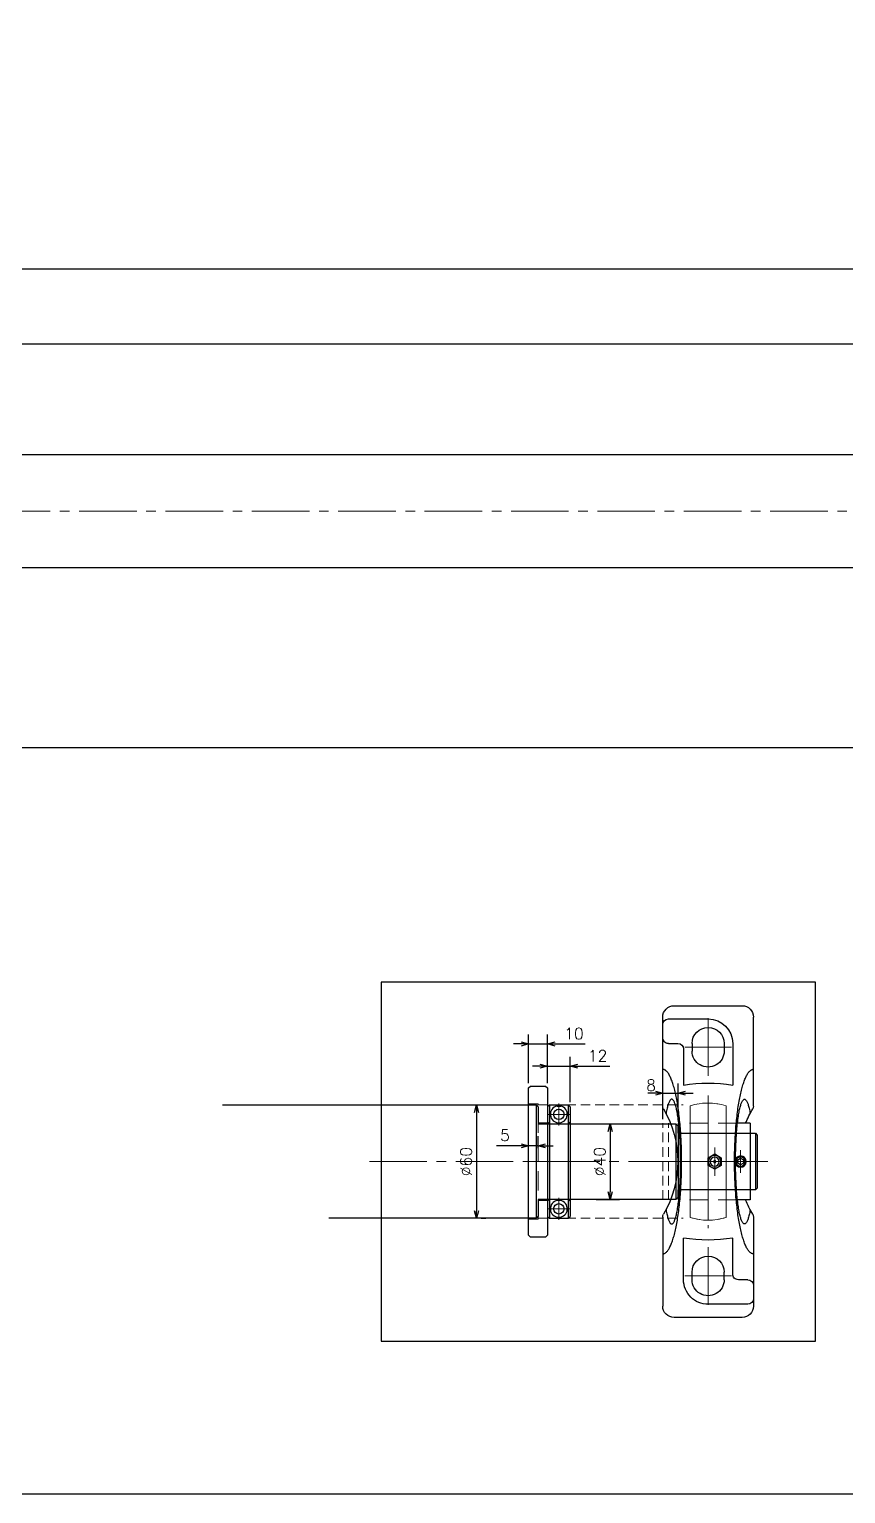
# Model space of a CAD drawing. Header units: millimetres. Extents: x 0 to 7488, y -19 to 4184.
# Drawn here: x 5542 to 5974, y -5 to 770 of the extents above; entities that cross this region are included whole.
import ezdxf

# ---------------------------------------------------------------- set-up
doc = ezdxf.new("R2010")
doc.units = ezdxf.units.MM
doc.header["$LTSCALE"] = 1.6
doc.header["$PDMODE"] = 99
doc.header["$PDSIZE"] = 1
doc.linetypes.add('CENTER2', pattern=[28.575, 19.05, -3.175, 3.175, -3.175])
doc.linetypes.add('HIDDEN', pattern=[9.525, 6.35, -3.175])
for name, color, linetype, lineweight in [('04_HIDDEN', 2, 'HIDDEN', 13), ('05_CENTER', 4, 'CENTER2', 13), ('08_DIM', 3, 'Continuous', 13)]:
    doc.layers.add(name, color=color, linetype=linetype, lineweight=lineweight)
doc.layers.add('10_DRAFT', color=8, linetype='Continuous', lineweight=0, plot=False)
doc.styles.add('KSS_TXT', font='txt.shx', dxfattribs={"bigfont": 'extfont2.shx'})
doc.dimstyles.new('KSS_DIM', dxfattribs={"dimscale": 4, "dimtxt": 3, "dimasz": 2.5, "dimexe": 1.25, "dimexo": 0.625, "dimtad": 1, "dimdsep": 46, "dimtxsty": 'KSS_TXT', "dimblk": 'OPEN30', "dimcen": 0, "dimazin": 2, "dimtfac": 0.75, "dimtmove": 0, "dimatfit": 3, "dimldrblk": 'OPEN30', "dimfxl": 1.25, "dimtolj": 1, "dimarcsym": 0})

# ---------------------------------------------------------------- blocks, each defined once
blk = doc.blocks.new('_Open30')
at = {"color": 0, "linetype": 'ByBlock', "lineweight": -2}
for p, q in [((-1, 0.268), (0, 0)), ((0, 0), (-1, -0.268)), ((0, 0), (-1, 0))]:
    blk.add_line(p, q, dxfattribs=at)
blk = doc.blocks.new('*D217')
at = {"layer": '08_DIM', "color": 0, "lineweight": -2, "transparency": 16777216}
for p, q in [((4172.12, 531.8), (4172.12, 648.62)), ((4182.12, 643.62), (6360.12, 643.62)), ((6370.12, 531.8), (6370.12, 648.62))]:
    blk.add_line(p, q, dxfattribs=at)
at = {"layer": 'Defpoints', "color": 0, "transparency": 16777216}
for p in [(6370.12, 643.62), (4172.12, 529.3), (6370.12, 529.3)]:
    blk.add_point(p, dxfattribs=at)
at = {"layer": '08_DIM', "color": 0, "lineweight": -2, "transparency": 16777216, "xscale": 10, "yscale": 10, "zscale": 10, "rotation": 180}
blk.add_blockref('_Open30', (4172.12, 643.62), dxfattribs=at)
at = {"layer": '08_DIM', "color": 0, "lineweight": -2, "transparency": 16777216, "xscale": 10, "yscale": 10, "zscale": 10}
blk.add_blockref('_Open30', (6370.12, 643.62), dxfattribs=at)
at = {"layer": '08_DIM', "color": 0, "transparency": 16777216, "insert": (5271.12, 652.12), "char_height": 12, "attachment_point": 5, "style": 'KSS_TXT'}
blk.add_mtext('\\A1;2198', dxfattribs=at)
blk = doc.blocks.new('*D218')
at = {"layer": '08_DIM', "color": 0, "lineweight": -2, "transparency": 16777216}
for p, q in [((4311.12, 483.8), (4311.12, 385.27)), ((6231.12, 483.8), (6231.12, 385.27)), ((4321.12, 390.27), (6221.12, 390.27))]:
    blk.add_line(p, q, dxfattribs=at)
at = {"layer": 'Defpoints', "color": 0, "transparency": 16777216}
for p in [(4311.12, 486.3), (6231.12, 486.3), (6231.12, 390.27)]:
    blk.add_point(p, dxfattribs=at)
at = {"layer": '08_DIM', "color": 0, "lineweight": -2, "transparency": 16777216, "xscale": 10, "yscale": 10, "zscale": 10, "rotation": 180}
blk.add_blockref('_Open30', (4311.12, 390.27), dxfattribs=at)
at = {"layer": '08_DIM', "color": 0, "lineweight": -2, "transparency": 16777216, "xscale": 10, "yscale": 10, "zscale": 10}
blk.add_blockref('_Open30', (6231.12, 390.27), dxfattribs=at)
at = {"layer": '08_DIM', "color": 0, "transparency": 16777216, "insert": (5271.12, 398.77), "char_height": 12, "attachment_point": 5, "style": 'KSS_TXT'}
blk.add_mtext('\\A1;1920', dxfattribs=at)
blk = doc.blocks.new('*D230')
at = {"layer": '08_DIM', "color": 0, "lineweight": -2, "transparency": 16777216}
for p, q in [((4214.12, 536.8), (4214.12, 608.89)), ((6328.12, 536.8), (6328.12, 608.89)), ((4224.12, 603.89), (6318.12, 603.89))]:
    blk.add_line(p, q, dxfattribs=at)
at = {"layer": 'Defpoints', "color": 0, "transparency": 16777216}
for p in [(6328.12, 603.89), (4214.12, 534.3), (6328.12, 534.3)]:
    blk.add_point(p, dxfattribs=at)
at = {"layer": '08_DIM', "color": 0, "lineweight": -2, "transparency": 16777216, "xscale": 10, "yscale": 10, "zscale": 10, "rotation": 180}
blk.add_blockref('_Open30', (4214.12, 603.89), dxfattribs=at)
at = {"layer": '08_DIM', "color": 0, "lineweight": -2, "transparency": 16777216, "xscale": 10, "yscale": 10, "zscale": 10}
blk.add_blockref('_Open30', (6328.12, 603.89), dxfattribs=at)
at = {"layer": '08_DIM', "color": 0, "transparency": 16777216, "insert": (5271.12, 612.39), "char_height": 12, "attachment_point": 5, "style": 'KSS_TXT'}
blk.add_mtext('\\A1;2114', dxfattribs=at)
blk = doc.blocks.new('MUCAP206Jc_1_1_1')
at = {"color": 0}
for p, q in [((-29.39, 24), (-76.5, 24)), ((29.39, 24), (76.5, 24)), ((-82.5, 18), (-82.5, -18)), ((-75.5, 21), (-75.5, 0)), ((-62.5, 21), (-62.5, 16)), ((-20.25, 15.9), (20.25, 15.9)), ((-20.25, 15.53), (-20.25, 15.9)), ((20.25, 15.53), (20.25, 15.9)), ((82.5, -18), (82.5, 18)), ((-62.5, 8.5), (-58.5, 8.5)), ((-59.5, 13), (-40.48, 13)), ((62.5, 13), (40.48, 13)), ((62.5, 8.5), (58.5, 8.5)), ((75.5, -21), (75.5, 0)), ((-62.5, -8.5), (-58.5, -8.5)), ((-62.5, -13), (-40.48, -13)), ((59.5, -13), (40.48, -13)), ((62.5, -8.5), (58.5, -8.5)), ((-20.25, -22.2), (-20.25, -15.53)), ((-20.25, -22.2), (20.25, -22.2)), ((20.25, -22.2), (20.25, -15.53)), ((62.5, -21), (62.5, -16)), ((-29.39, -24), (-76.5, -24)), ((29.39, -24), (76.5, -24))]:
    blk.add_line(p, q, dxfattribs=at)
for points in [[(-2.02, 0), (-4.04, -3.5), (-2.02, -7), (2.02, -7), (4.04, -3.5), (2.02, 0)], [(-0.87, -15.7), (-1.73, -17.2), (-0.87, -18.7), (0.87, -18.7), (1.73, -17.2), (0.87, -15.7)]]:
    blk.add_lwpolyline(points, close=True, dxfattribs=at)
for points in [[(48.83, 24, 0), (48.82, 23.75, 0), (48.77, 23.51, 0), (48.7, 23.26, 0), (48.6, 23.02, 0), (48.46, 22.78, 0), (48.3, 22.53, 0), (48.11, 22.29, 0), (47.89, 22.05, 0), (47.64, 21.81, 0), (47.37, 21.57, 0), (47.06, 21.33, 0), (46.73, 21.1, 0), (46.37, 20.86, 0), (45.98, 20.63, 0), (45.56, 20.4, 0), (45.11, 20.17, 0), (44.64, 19.95, 0), (44.14, 19.72, 0), (43.62, 19.5, 0), (43.07, 19.29, 0), (42.49, 19.07, 0), (41.88, 18.86, 0), (41.26, 18.65, 0), (40.6, 18.44, 0), (39.92, 18.24, 0), (39.22, 18.04, 0), (38.5, 17.85, 0), (37.75, 17.66, 0), (36.98, 17.47, 0), (36.18, 17.28, 0), (35.37, 17.11, 0), (34.53, 16.93, 0), (33.67, 16.76, 0), (32.79, 16.59, 0), (31.9, 16.43, 0), (30.98, 16.27, 0), (30.04, 16.12, 0), (29.09, 15.97, 0), (28.12, 15.82, 0), (27.13, 15.68, 0), (26.12, 15.55, 0), (25.1, 15.42, 0), (24.07, 15.3, 0), (23.02, 15.18, 0), (21.96, 15.07, 0), (20.88, 14.96, 0), (19.79, 14.86, 0), (18.69, 14.76, 0), (17.57, 14.67, 0), (16.45, 14.58, 0), (15.32, 14.51, 0), (14.17, 14.43, 0), (13.02, 14.36, 0), (11.87, 14.3, 0), (10.7, 14.24, 0), (9.53, 14.19, 0), (8.35, 14.15, 0), (7.17, 14.11, 0), (5.98, 14.07, 0), (4.79, 14.05, 0), (3.59, 14.03, 0), (2.4, 14.01, 0), (1.2, 14, 0), (0, 14, 0), (-1.2, 14, 0), (-2.4, 14.01, 0), (-3.59, 14.03, 0), (-4.79, 14.05, 0), (-5.98, 14.07, 0), (-7.17, 14.11, 0), (-8.35, 14.15, 0), (-9.53, 14.19, 0), (-10.7, 14.24, 0), (-11.87, 14.3, 0), (-13.02, 14.36, 0), (-14.17, 14.43, 0), (-15.32, 14.51, 0), (-16.45, 14.58, 0), (-17.57, 14.67, 0), (-18.69, 14.76, 0), (-19.79, 14.86, 0), (-20.88, 14.96, 0), (-21.96, 15.07, 0), (-23.02, 15.18, 0), (-24.07, 15.3, 0), (-25.1, 15.42, 0), (-26.12, 15.55, 0), (-27.13, 15.68, 0), (-28.12, 15.82, 0), (-29.09, 15.97, 0), (-30.04, 16.12, 0), (-30.98, 16.27, 0), (-31.9, 16.43, 0), (-32.79, 16.59, 0), (-33.67, 16.76, 0), (-34.53, 16.93, 0), (-35.37, 17.11, 0), (-36.18, 17.28, 0), (-36.98, 17.47, 0), (-37.75, 17.66, 0), (-38.5, 17.85, 0), (-39.22, 18.04, 0), (-39.92, 18.24, 0), (-40.6, 18.44, 0), (-41.26, 18.65, 0), (-41.88, 18.86, 0), (-42.49, 19.07, 0), (-43.07, 19.29, 0), (-43.62, 19.5, 0), (-44.14, 19.72, 0), (-44.64, 19.95, 0), (-45.11, 20.17, 0), (-45.56, 20.4, 0), (-45.98, 20.63, 0), (-46.37, 20.86, 0), (-46.73, 21.1, 0), (-47.06, 21.33, 0), (-47.37, 21.57, 0), (-47.64, 21.81, 0), (-47.89, 22.05, 0), (-48.11, 22.29, 0), (-48.3, 22.53, 0), (-48.46, 22.78, 0), (-48.6, 23.02, 0), (-48.7, 23.26, 0), (-48.77, 23.51, 0), (-48.82, 23.75, 0), (-48.83, 24, 0)], [(25.5, 22.27, 0), (26.23, 22.14, 0), (26.92, 22, 0), (27.57, 21.87, 0), (28.2, 21.73, 0), (28.78, 21.58, 0), (29.33, 21.43, 0), (29.85, 21.28, 0), (30.33, 21.13, 0), (30.77, 20.98, 0), (31.17, 20.82, 0), (31.53, 20.66, 0), (31.86, 20.5, 0), (32.14, 20.34, 0), (32.38, 20.18, 0), (32.59, 20.01, 0), (32.75, 19.85, 0), (32.87, 19.68, 0), (32.95, 19.51, 0), (33, 19.35, 0), (32.99, 19.18, 0), (32.95, 19.01, 0), (32.87, 18.85, 0), (32.75, 18.68, 0), (32.58, 18.51, 0), (32.38, 18.35, 0), (32.13, 18.19, 0), (31.85, 18.02, 0), (31.52, 17.86, 0), (31.16, 17.7, 0), (30.75, 17.55, 0), (30.31, 17.39, 0), (29.83, 17.24, 0), (29.32, 17.09, 0), (28.76, 16.94, 0), (28.18, 16.8, 0), (27.55, 16.66, 0), (26.89, 16.52, 0), (26.2, 16.39, 0), (25.48, 16.26, 0), (24.72, 16.13, 0), (23.94, 16.01, 0), (23.12, 15.89, 0), (22.28, 15.77, 0), (21.4, 15.66, 0), (20.5, 15.56, 0), (19.58, 15.45, 0), (18.63, 15.36, 0), (17.66, 15.27, 0), (16.66, 15.18, 0), (15.65, 15.1, 0), (14.61, 15.02, 0), (13.56, 14.95, 0), (12.49, 14.88, 0), (11.4, 14.82, 0), (10.3, 14.77, 0), (9.19, 14.72, 0), (8.07, 14.67, 0), (6.93, 14.64, 0), (5.79, 14.6, 0), (4.64, 14.58, 0), (3.49, 14.56, 0), (2.33, 14.54, 0), (1.16, 14.53, 0), (0, 14.53, 0), (-1.16, 14.53, 0), (-2.33, 14.54, 0), (-3.49, 14.56, 0), (-4.64, 14.58, 0), (-5.79, 14.6, 0), (-6.93, 14.64, 0), (-8.07, 14.67, 0), (-9.19, 14.72, 0), (-10.3, 14.77, 0), (-11.4, 14.82, 0), (-12.49, 14.88, 0), (-13.56, 14.95, 0), (-14.61, 15.02, 0), (-15.65, 15.1, 0), (-16.66, 15.18, 0), (-17.66, 15.27, 0), (-18.63, 15.36, 0), (-19.58, 15.45, 0), (-20.5, 15.56, 0), (-21.4, 15.66, 0), (-22.28, 15.77, 0), (-23.12, 15.89, 0), (-23.94, 16.01, 0), (-24.72, 16.13, 0), (-25.48, 16.26, 0), (-26.2, 16.39, 0), (-26.89, 16.52, 0), (-27.55, 16.66, 0), (-28.18, 16.8, 0), (-28.76, 16.94, 0), (-29.32, 17.09, 0), (-29.83, 17.24, 0), (-30.31, 17.39, 0), (-30.75, 17.55, 0), (-31.16, 17.7, 0), (-31.52, 17.86, 0), (-31.85, 18.02, 0), (-32.13, 18.19, 0), (-32.38, 18.35, 0), (-32.58, 18.51, 0), (-32.75, 18.68, 0), (-32.87, 18.85, 0), (-32.95, 19.01, 0), (-32.99, 19.18, 0), (-33, 19.35, 0), (-32.95, 19.51, 0), (-32.87, 19.68, 0), (-32.75, 19.85, 0), (-32.59, 20.01, 0), (-32.38, 20.18, 0), (-32.14, 20.34, 0), (-31.86, 20.5, 0), (-31.53, 20.66, 0), (-31.17, 20.82, 0), (-30.77, 20.98, 0), (-30.33, 21.13, 0), (-29.85, 21.28, 0), (-29.33, 21.43, 0), (-28.78, 21.58, 0), (-28.2, 21.73, 0), (-27.57, 21.87, 0), (-26.92, 22, 0), (-26.23, 22.14, 0), (-25.5, 22.27, 0)], [(48.83, -24, 0), (48.82, -23.75, 0), (48.77, -23.51, 0), (48.7, -23.26, 0), (48.6, -23.02, 0), (48.46, -22.78, 0), (48.3, -22.53, 0), (48.11, -22.29, 0), (47.89, -22.05, 0), (47.64, -21.81, 0), (47.37, -21.57, 0), (47.06, -21.33, 0), (46.73, -21.1, 0), (46.37, -20.86, 0), (45.98, -20.63, 0), (45.56, -20.4, 0), (45.11, -20.17, 0), (44.64, -19.95, 0), (44.14, -19.72, 0), (43.62, -19.5, 0), (43.07, -19.29, 0), (42.49, -19.07, 0), (41.88, -18.86, 0), (41.26, -18.65, 0), (40.6, -18.44, 0), (39.92, -18.24, 0), (39.22, -18.04, 0), (38.5, -17.85, 0), (37.75, -17.66, 0), (36.98, -17.47, 0), (36.18, -17.28, 0), (35.37, -17.11, 0), (34.53, -16.93, 0), (33.67, -16.76, 0), (32.79, -16.59, 0), (31.9, -16.43, 0), (30.98, -16.27, 0), (30.04, -16.12, 0), (29.09, -15.97, 0), (28.12, -15.82, 0), (27.13, -15.69, 0), (26.12, -15.55, 0), (25.1, -15.42, 0), (24.07, -15.3, 0), (23.02, -15.18, 0), (21.96, -15.07, 0), (20.88, -14.96, 0), (19.79, -14.86, 0), (18.69, -14.76, 0), (17.57, -14.67, 0), (16.45, -14.59, 0), (15.32, -14.51, 0), (14.17, -14.43, 0), (13.02, -14.36, 0), (11.87, -14.3, 0), (10.7, -14.24, 0), (9.53, -14.19, 0), (8.35, -14.15, 0), (7.17, -14.11, 0), (5.98, -14.08, 0), (4.79, -14.05, 0), (3.59, -14.03, 0), (2.4, -14.01, 0), (1.2, -14, 0), (0, -14, 0), (-1.2, -14, 0), (-2.4, -14.01, 0), (-3.59, -14.03, 0), (-4.79, -14.05, 0), (-5.98, -14.08, 0), (-7.17, -14.11, 0), (-8.35, -14.15, 0), (-9.53, -14.19, 0), (-10.7, -14.24, 0), (-11.87, -14.3, 0), (-13.02, -14.36, 0), (-14.17, -14.43, 0), (-15.32, -14.51, 0), (-16.45, -14.59, 0), (-17.57, -14.67, 0), (-18.69, -14.76, 0), (-19.79, -14.86, 0), (-20.88, -14.96, 0), (-21.96, -15.07, 0), (-23.02, -15.18, 0), (-24.07, -15.3, 0), (-25.1, -15.42, 0), (-26.12, -15.55, 0), (-27.13, -15.69, 0), (-28.12, -15.82, 0), (-29.09, -15.97, 0), (-30.04, -16.12, 0), (-30.98, -16.27, 0), (-31.9, -16.43, 0), (-32.79, -16.59, 0), (-33.67, -16.76, 0), (-34.53, -16.93, 0), (-35.37, -17.11, 0), (-36.18, -17.28, 0), (-36.98, -17.47, 0), (-37.75, -17.66, 0), (-38.5, -17.85, 0), (-39.22, -18.04, 0), (-39.92, -18.24, 0), (-40.6, -18.44, 0), (-41.26, -18.65, 0), (-41.88, -18.86, 0), (-42.49, -19.07, 0), (-43.07, -19.29, 0), (-43.62, -19.5, 0), (-44.14, -19.72, 0), (-44.64, -19.95, 0), (-45.11, -20.17, 0), (-45.56, -20.4, 0), (-45.98, -20.63, 0), (-46.37, -20.86, 0), (-46.73, -21.1, 0), (-47.06, -21.33, 0), (-47.37, -21.57, 0), (-47.64, -21.81, 0), (-47.89, -22.05, 0), (-48.11, -22.29, 0), (-48.3, -22.53, 0), (-48.46, -22.78, 0), (-48.6, -23.02, 0), (-48.7, -23.26, 0), (-48.77, -23.51, 0), (-48.82, -23.75, 0), (-48.83, -24, 0)], [(25.5, -22.27, 0), (26.23, -22.14, 0), (26.92, -22, 0), (27.57, -21.87, 0), (28.2, -21.73, 0), (28.78, -21.58, 0), (29.33, -21.43, 0), (29.85, -21.28, 0), (30.33, -21.13, 0), (30.77, -20.98, 0), (31.17, -20.82, 0), (31.53, -20.66, 0), (31.86, -20.5, 0), (32.14, -20.34, 0), (32.38, -20.18, 0), (32.59, -20.01, 0), (32.75, -19.85, 0), (32.87, -19.68, 0), (32.95, -19.51, 0), (33, -19.35, 0), (32.99, -19.18, 0), (32.95, -19.01, 0), (32.87, -18.85, 0), (32.75, -18.68, 0), (32.58, -18.51, 0), (32.38, -18.35, 0), (32.13, -18.19, 0), (31.85, -18.02, 0), (31.52, -17.86, 0), (31.16, -17.71, 0), (30.75, -17.55, 0), (30.31, -17.39, 0), (29.83, -17.24, 0), (29.32, -17.09, 0), (28.76, -16.95, 0), (28.18, -16.8, 0), (27.55, -16.66, 0), (26.89, -16.52, 0), (26.2, -16.39, 0), (25.48, -16.26, 0), (24.72, -16.13, 0), (23.94, -16.01, 0), (23.12, -15.89, 0), (22.28, -15.77, 0), (21.4, -15.66, 0), (20.5, -15.56, 0), (19.58, -15.45, 0), (18.63, -15.36, 0), (17.66, -15.27, 0), (16.66, -15.18, 0), (15.65, -15.1, 0), (14.61, -15.02, 0), (13.56, -14.95, 0), (12.49, -14.88, 0), (11.4, -14.82, 0), (10.3, -14.77, 0), (9.19, -14.72, 0), (8.07, -14.68, 0), (6.93, -14.64, 0), (5.79, -14.6, 0), (4.64, -14.58, 0), (3.49, -14.56, 0), (2.33, -14.54, 0), (1.16, -14.53, 0), (0, -14.53, 0), (-1.16, -14.53, 0), (-2.33, -14.54, 0), (-3.49, -14.56, 0), (-4.64, -14.58, 0), (-5.79, -14.6, 0), (-6.93, -14.64, 0), (-8.07, -14.68, 0), (-9.19, -14.72, 0), (-10.3, -14.77, 0), (-11.4, -14.82, 0), (-12.49, -14.88, 0), (-13.56, -14.95, 0), (-14.61, -15.02, 0), (-15.65, -15.1, 0), (-16.66, -15.18, 0), (-17.66, -15.27, 0), (-18.63, -15.36, 0), (-19.58, -15.45, 0), (-20.5, -15.56, 0), (-21.4, -15.66, 0), (-22.28, -15.77, 0), (-23.12, -15.89, 0), (-23.94, -16.01, 0), (-24.72, -16.13, 0), (-25.48, -16.26, 0), (-26.2, -16.39, 0), (-26.89, -16.52, 0), (-27.55, -16.66, 0), (-28.18, -16.8, 0), (-28.76, -16.95, 0), (-29.32, -17.09, 0), (-29.83, -17.24, 0), (-30.31, -17.39, 0), (-30.75, -17.55, 0), (-31.16, -17.71, 0), (-31.52, -17.86, 0), (-31.85, -18.02, 0), (-32.13, -18.19, 0), (-32.38, -18.35, 0), (-32.58, -18.51, 0), (-32.75, -18.68, 0), (-32.87, -18.85, 0), (-32.95, -19.01, 0), (-32.99, -19.18, 0), (-33, -19.35, 0), (-32.95, -19.51, 0), (-32.87, -19.68, 0), (-32.75, -19.85, 0), (-32.59, -20.01, 0), (-32.38, -20.18, 0), (-32.14, -20.34, 0), (-31.86, -20.5, 0), (-31.53, -20.66, 0), (-31.17, -20.82, 0), (-30.77, -20.98, 0), (-30.33, -21.13, 0), (-29.85, -21.28, 0), (-29.33, -21.43, 0), (-28.78, -21.58, 0), (-28.2, -21.73, 0), (-27.57, -21.87, 0), (-26.92, -22, 0), (-26.23, -22.14, 0), (-25.5, -22.27, 0)]]:
    blk.add_polyline3d(points, dxfattribs=at)
for centre, radius in [((0, -3.5), 3.3), ((0, -3.5), 2.4), ((0, -3.5), 0.555), ((0, -17.2), 3), ((0, -17.2), 2.45)]:
    blk.add_circle(centre, radius, dxfattribs=at)
for centre, radius, start, end in [((-76.5, 18), 6, 90, 180), ((-72.5, 21), 3, 90, 180), ((-65.5, 21), 3, 0, 90), ((-29.39, 21), 3, 59.54969, 90), ((0, 71), 55, 239.54969, 300.45031), ((29.39, 21), 3, 90, 120.45031), ((76.5, 18), 6, 0, 90), ((-59.5, 16), 3, 180, 270), ((-62.5, 0), 8.5, 90, 270), ((-58.5, 0), 8.5, 270, 90), ((41.5, 0), 83, 170.98886, 189.01114), ((-41.5, 0), 83, 350.98886, 9.01114), ((58.5, 0), 8.5, 90, 270), ((62.5, 0), 13, 0, 90), ((62.5, 0), 8.5, 270, 90), ((-62.5, 0), 13, 180, 270), ((59.5, -16), 3, 0, 90), ((-76.5, -18), 6, 180, 270), ((0, -71), 55, 111.60353, 120.45031), ((0, -71), 55, 59.54969, 68.39647), ((65.5, -21), 3, 180, 270), ((72.5, -21), 3, 270, 0), ((76.5, -18), 6, 270, 0), ((-29.39, -21), 3, 270, 300.45031), ((29.39, -21), 3, 239.54969, 270)]:
    blk.add_arc(centre, radius, start, end, dxfattribs=at)
at = {"layer": '04_HIDDEN', "color": 0}
for p, q in [((-20.25, -15.53), (-20.25, 15.53)), ((-15, -22.2), (-15, 15.9)), ((15, -22.2), (15, 15.9)), ((20.25, -15.53), (20.25, 15.53))]:
    blk.add_line(p, q, dxfattribs=at)
at = {"layer": '05_CENTER', "color": 0}
for p, q in [((-60.5, -12.34), (-60.5, 12.34)), ((60.5, -12.34), (60.5, 12.34)), ((-75.83, 0), (-45.17, 0)), ((75.83, 0), (45.17, 0)), ((-7.51, -3.5), (7.51, -3.5)), ((-6, -17.2), (6, -17.2))]:
    blk.add_line(p, q, dxfattribs=at)
at = {"layer": '10_DRAFT'}
for p, q in [((0, -22.2), (0, 15.9)), ((-29.51, 9.5), (29.51, 9.5)), ((31, 0), (-31, 0)), ((-29.51, -9.5), (29.51, -9.5))]:
    blk.add_line(p, q, dxfattribs=at)
for start, end in [(162.15448, 197.84552), (342.15448, 17.84552)]:
    blk.add_arc((0, 0), 31, start, end, dxfattribs=at)
blk = doc.blocks.new('A$C62180693_1_1_1')
at = {"color": 0}
blk.add_lwpolyline([(10, 39), (10, -39), (9, -40), (1, -40), (0, -39), (0, 39), (1, 40), (9, 40)], close=True, dxfattribs=at)
at = {"layer": '04_HIDDEN'}
for p, q in [((0, 30.5), (5, 30.5)), ((5, -30.5), (5, 30.5)), ((5, 20.5), (10, 20.5)), ((5, -20.5), (10, -20.5)), ((0, -30.5), (5, -30.5))]:
    blk.add_line(p, q, dxfattribs=at)
at = {"layer": '10_DRAFT'}
blk.add_line((0, 0), (10, 0), dxfattribs=at)
blk = doc.blocks.new('SCSPJ40-12b_1_1')
at = {"color": 0}
for p, q in [((0, 29), (1, 30)), ((0, 29), (0, -29)), ((1, 30), (1, -30)), ((1, 30), (11, 30)), ((5.03, 29.39), (6.97, 29.39)), ((11, 30), (11, -30)), ((11, 30), (12, 29)), ((12, 29), (12, -29)), ((12, 0), (12, 0)), ((0, -29), (1, -30)), ((1, -30), (11, -30)), ((5.03, -29.39), (6.97, -29.39)), ((11, -30), (12, -29))]:
    blk.add_line(p, q, dxfattribs=at)
for centre in [(6, 25), (6, -25)]:
    blk.add_circle(centre, 2.75, dxfattribs=at)
for centre, start, end in [((6, 25), 102.46791, 77.53209), ((6, -25), 282.46791, 257.53209)]:
    blk.add_arc(centre, 4.5, start, end, dxfattribs=at)
at = {"layer": '04_HIDDEN', "color": 0}
for p, q in [((1, 20), (0, 21)), ((1, 20), (11, 20)), ((11, 20), (12, 21)), ((1, -20), (0, -21)), ((1, -20), (11, -20)), ((11, -20), (12, -21))]:
    blk.add_line(p, q, dxfattribs=at)
at = {"layer": '05_CENTER', "color": 0}
for p, q in [((0.17, 25), (11.83, 25)), ((6, 19.17), (6, 30.83)), ((6, -19.17), (6, -30.83)), ((0.17, -25), (11.83, -25))]:
    blk.add_line(p, q, dxfattribs=at)
at = {"layer": '10_DRAFT'}
blk.add_line((0, 0), (12, 0), dxfattribs=at)
blk = doc.blocks.new('*D317')
at = {"layer": '08_DIM', "color": 0, "lineweight": -2, "transparency": 16777216}
for p, q in [((5801.85, 233.4), (5797.85, 233.4)), ((5805.85, 212.67), (5805.85, 238.4)), ((5805.85, 233.4), (5815.85, 233.4)), ((5815.85, 212.67), (5815.85, 238.4)), ((5819.85, 233.4), (5835.85, 233.4))]:
    blk.add_line(p, q, dxfattribs=at)
at = {"layer": 'Defpoints', "color": 0, "transparency": 16777216}
for p in [(5815.85, 233.4), (5805.85, 210.17), (5815.85, 210.17)]:
    blk.add_point(p, dxfattribs=at)
at = {"layer": '08_DIM', "color": 0, "lineweight": -2, "transparency": 16777216, "xscale": 4, "yscale": 4, "zscale": 4}
blk.add_blockref('_Open30', (5805.85, 233.4), dxfattribs=at)
at = {"layer": '08_DIM', "color": 0, "lineweight": -2, "transparency": 16777216, "xscale": 4, "yscale": 4, "zscale": 4, "rotation": 180}
blk.add_blockref('_Open30', (5815.85, 233.4), dxfattribs=at)
at = {"layer": '08_DIM', "color": 0, "transparency": 16777216, "insert": (5829.85, 238.9), "char_height": 6, "attachment_point": 5, "style": 'KSS_TXT'}
blk.add_mtext('\\A1;10', dxfattribs=at)
blk = doc.blocks.new('*D318')
at = {"layer": '08_DIM', "color": 0, "lineweight": -2, "transparency": 16777216}
for p, q in [((5815.85, 212.67), (5815.85, 226.64)), ((5827.85, 202.67), (5827.85, 226.64)), ((5811.85, 221.64), (5807.85, 221.64)), ((5815.85, 221.64), (5827.85, 221.64)), ((5831.85, 221.64), (5848.85, 221.64))]:
    blk.add_line(p, q, dxfattribs=at)
at = {"layer": 'Defpoints', "color": 0, "transparency": 16777216}
for p in [(5827.85, 221.64), (5815.85, 210.17), (5827.85, 200.17)]:
    blk.add_point(p, dxfattribs=at)
at = {"layer": '08_DIM', "color": 0, "lineweight": -2, "transparency": 16777216, "xscale": 4, "yscale": 4, "zscale": 4}
blk.add_blockref('_Open30', (5815.85, 221.64), dxfattribs=at)
at = {"layer": '08_DIM', "color": 0, "lineweight": -2, "transparency": 16777216, "xscale": 4, "yscale": 4, "zscale": 4, "rotation": 180}
blk.add_blockref('_Open30', (5827.85, 221.64), dxfattribs=at)
at = {"layer": '08_DIM', "color": 0, "transparency": 16777216, "insert": (5842.35, 227.14), "char_height": 6, "attachment_point": 5, "style": 'KSS_TXT'}
blk.add_mtext('\\A1;12', dxfattribs=at)
blk = doc.blocks.new('*D319')
at = {"layer": '08_DIM', "color": 0, "lineweight": -2, "transparency": 16777216}
for p, q in [((5801.85, 179.58), (5788.85, 179.58)), ((5805.85, 178.21), (5805.85, 184.58)), ((5810.85, 179.58), (5805.85, 179.58)), ((5810.85, 178.21), (5810.85, 184.58)), ((5814.85, 179.58), (5818.85, 179.58))]:
    blk.add_line(p, q, dxfattribs=at)
at = {"layer": 'Defpoints', "color": 0, "transparency": 16777216}
for p in [(5805.85, 179.58), (5805.85, 175.71), (5810.85, 175.71)]:
    blk.add_point(p, dxfattribs=at)
at = {"layer": '08_DIM', "color": 0, "lineweight": -2, "transparency": 16777216, "xscale": 4, "yscale": 4, "zscale": 4}
blk.add_blockref('_Open30', (5805.85, 179.58), dxfattribs=at)
at = {"layer": '08_DIM', "color": 0, "lineweight": -2, "transparency": 16777216, "xscale": 4, "yscale": 4, "zscale": 4, "rotation": 180}
blk.add_blockref('_Open30', (5810.85, 179.58), dxfattribs=at)
at = {"layer": '08_DIM', "color": 0, "transparency": 16777216, "insert": (5793.35, 185.08), "char_height": 6, "attachment_point": 5, "style": 'KSS_TXT'}
blk.add_mtext('\\A1;5', dxfattribs=at)
blk = doc.blocks.new('*D320')
at = {"layer": '08_DIM', "color": 0, "lineweight": -2, "transparency": 16777216}
for p, q in [((5841.55, 191.17), (5854.01, 191.17)), ((5849.01, 187.17), (5849.01, 155.17)), ((5841.55, 151.17), (5854.01, 151.17))]:
    blk.add_line(p, q, dxfattribs=at)
at = {"layer": 'Defpoints', "color": 0, "transparency": 16777216}
for p in [(5839.05, 191.17), (5839.05, 151.17), (5849.01, 151.17)]:
    blk.add_point(p, dxfattribs=at)
at = {"layer": '08_DIM', "color": 0, "lineweight": -2, "transparency": 16777216, "xscale": 4, "yscale": 4, "zscale": 4}
for p, rotation in [((5849.01, 191.17), 90), ((5849.01, 151.17), 270)]:
    blk.add_blockref('_Open30', p, dxfattribs=dict(at, rotation=rotation))
at = {"layer": '08_DIM', "color": 0, "transparency": 16777216, "insert": (5843.51, 171.17), "char_height": 6, "attachment_point": 5, "rotation": 90, "style": 'KSS_TXT'}
blk.add_mtext('\\A1;%%C40', dxfattribs=at)
blk = doc.blocks.new('*D321')
at = {"layer": '08_DIM', "color": 0, "lineweight": -2, "transparency": 16777216}
for p, q in [((5778.21, 197.17), (5778.21, 145.17)), ((5780.71, 201.17), (5783.21, 201.17)), ((5780.71, 141.17), (5783.21, 141.17))]:
    blk.add_line(p, q, dxfattribs=at)
at = {"layer": 'Defpoints', "color": 0, "transparency": 16777216}
for p in [(5778.21, 201.17), (5778.21, 141.17), (5778.21, 141.17)]:
    blk.add_point(p, dxfattribs=at)
at = {"layer": '08_DIM', "color": 0, "lineweight": -2, "transparency": 16777216, "xscale": 4, "yscale": 4, "zscale": 4}
for p, rotation in [((5778.21, 201.17), 90), ((5778.21, 141.17), 270)]:
    blk.add_blockref('_Open30', p, dxfattribs=dict(at, rotation=rotation))
at = {"layer": '08_DIM', "color": 0, "transparency": 16777216, "insert": (5772.71, 171.17), "char_height": 6, "attachment_point": 5, "rotation": 90, "style": 'KSS_TXT'}
blk.add_mtext('\\A1;%%C60', dxfattribs=at)
blk = doc.blocks.new('*D322')
at = {"layer": '08_DIM', "color": 0, "lineweight": -2, "transparency": 16777216}
for p, q in [((5876.95, 193.67), (5876.95, 212.42)), ((5884.95, 193.92), (5884.95, 212.42)), ((5872.95, 207.42), (5868.95, 207.42)), ((5876.95, 207.42), (5884.95, 207.42)), ((5888.95, 207.42), (5892.95, 207.42))]:
    blk.add_line(p, q, dxfattribs=at)
at = {"layer": 'Defpoints', "color": 0, "transparency": 16777216}
for p in [(5884.95, 207.42), (5876.95, 191.17), (5884.95, 191.42)]:
    blk.add_point(p, dxfattribs=at)
at = {"layer": '08_DIM', "color": 0, "lineweight": -2, "transparency": 16777216, "xscale": 4, "yscale": 4, "zscale": 4}
blk.add_blockref('_Open30', (5876.95, 207.42), dxfattribs=at)
at = {"layer": '08_DIM', "color": 0, "lineweight": -2, "transparency": 16777216, "xscale": 4, "yscale": 4, "zscale": 4, "rotation": 180}
blk.add_blockref('_Open30', (5884.95, 207.42), dxfattribs=at)
at = {"layer": '08_DIM', "color": 0, "transparency": 16777216, "insert": (5870.66, 211.54), "char_height": 6, "attachment_point": 5, "style": 'KSS_TXT'}
blk.add_mtext('\\A1;8', dxfattribs=at)

msp = doc.modelspace()

# ---------------------------------------------------------------- linework, layer by layer
for p, q in [((5809.849, 201.169), (5809.849, 141.169)), ((5883.849, 191.169), (5883.849, 151.169)), ((5925.849, 186.169), (5925.849, 156.169))]:
    msp.add_line(p, q)
at = {"color": 0}
for points in [[(4312.119, 545.302), (6230.119, 545.302)], [(6230.119, 485.302), (4312.119, 485.302)]]:
    msp.add_lwpolyline(points, dxfattribs=at)
msp.add_lwpolyline([(5643.871, 201.169), (5809.849, 201.169), (5810.849, 200.169), (5810.849, 191.169), (5883.849, 191.169), (5884.849, 190.169), (5884.849, 186.169), (5925.849, 186.169), (5926.849, 185.169), (5926.849, 157.169), (5925.849, 156.169), (5884.849, 156.169), (5884.849, 152.169), (5883.849, 151.169), (5810.849, 151.169), (5810.849, 142.169), (5809.849, 141.169), (5700.14, 141.169)])
at = {"layer": '04_HIDDEN', "ltscale": 0.5}
for p, q in [((5802.934, 201.169), (5887.668, 201.169)), ((5891.349, 200.678), (5891.349, 141.661)), ((5910.349, 200.678), (5910.349, 141.661)), ((5876.949, 150.919), (5876.949, 191.419)), ((5879.949, 150.919), (5879.949, 191.419)), ((5802.934, 141.169), (5887.668, 141.169))]:
    msp.add_line(p, q, dxfattribs=at)
for start, end in [(72.154482, 107.845518), (252.154482, 287.845518)]:
    msp.add_arc((5900.849, 171.169), 31, start, end, dxfattribs=at)
at = {"layer": '05_CENTER'}
for p, q in [((6375.658, 515.302), (4166.581, 515.302)), ((5721.548, 171.169), (5932.387, 171.169))]:
    msp.add_line(p, q, dxfattribs=at)
at = {"layer": '05_CENTER', "ltscale": 0.5}
msp.add_line((5900.849, 206.1), (5900.849, 135.928), dxfattribs=at)
at = {"layer": 'Defpoints'}
for points in [[(3735.637, -4.555), (6704.223, -4.555), (6704.223, 1744.32), (3735.637, 1744.32)], [(5727.88, 76.147), (5957.736, 76.147), (5957.736, 266.191), (5727.88, 266.191)]]:
    msp.add_lwpolyline(points, close=True, dxfattribs=at)

# ---------------------------------------------------------------- block references
at = {"color": 4, "xscale": -1, "rotation": 89.99999999999977}
msp.add_blockref('MUCAP206Jc_1_1_1', (5900.849, 171.169), dxfattribs=at)
msp.add_blockref('A$C62180693_1_1_1', (5805.849, 171.169))
at = {"color": 4}
msp.add_blockref('SCSPJ40-12b_1_1', (5815.849, 171.169), dxfattribs=at)

# ---------------------------------------------------------------- dimensions: what is measured, and where the dimension line sits
at = {"layer": '08_DIM'}
for base, p1, p2, override, picture, middle in [((6370.119, 643.621), (4172.119, 529.302), (6370.119, 529.302), {"dimscale": 4, "dimarcsym": 1}, '*D217', (5271.119, 652.121)), ((6328.119, 603.891), (4214.119, 534.302), (6328.119, 534.302), {"dimarcsym": 1}, '*D230', (5271.119, 612.391)), ((6231.119, 390.273), (4311.119, 486.302), (6231.119, 486.302), {"dimscale": 4, "dimarcsym": 1}, '*D218', (5271.119, 398.773)), ((5815.849, 233.398), (5805.849, 210.169), (5815.849, 210.169), {"dimtxt": 1.5, "dimasz": 1}, '*D317', (5829.849, 238.898)), ((5827.849, 221.644), (5815.849, 210.169), (5827.849, 200.169), {"dimtxt": 1.5, "dimasz": 1}, '*D318', (5842.349, 227.144)), ((5805.849, 179.578), (5810.849, 175.709), (5805.849, 175.709), {"dimtxt": 1.5, "dimasz": 1}, '*D319', (5793.349, 185.078))]:
    dim = msp.add_linear_dim(base=base, p1=p1, p2=p2, dimstyle='KSS_DIM', override=override, dxfattribs=at)
    dim.commit()
    dim.dimension.update_dxf_attribs({"geometry": picture, "text_midpoint": middle})
dim = msp.add_linear_dim(base=(5884.949, 207.418), p1=(5876.949, 191.169), p2=(5884.949, 191.419), dimstyle='KSS_DIM', override={"dimtxt": 1.5, "dimasz": 1, "dimtmove": 2}, dxfattribs=at)
dim.commit()
dim.dimension.update_dxf_attribs({"geometry": '*D322', "text_midpoint": (5870.659, 211.543), "dimtype": 160})
for base, p1, p2, picture, middle in [((5778.21, 141.169), (5778.21, 201.169), (5778.21, 141.169), '*D321', (5772.71, 171.169)), ((5849.007, 151.169), (5839.051, 191.169), (5839.051, 151.169), '*D320', (5843.507, 171.169))]:
    dim = msp.add_linear_dim(base=base, p1=p1, p2=p2, angle=90, text='%%C<>', dimstyle='KSS_DIM', override={"dimtxt": 1.5, "dimasz": 1}, dxfattribs=at)
    dim.commit()
    dim.dimension.update_dxf_attribs({"geometry": picture, "text_midpoint": middle})

doc.saveas('drawing.dxf')
